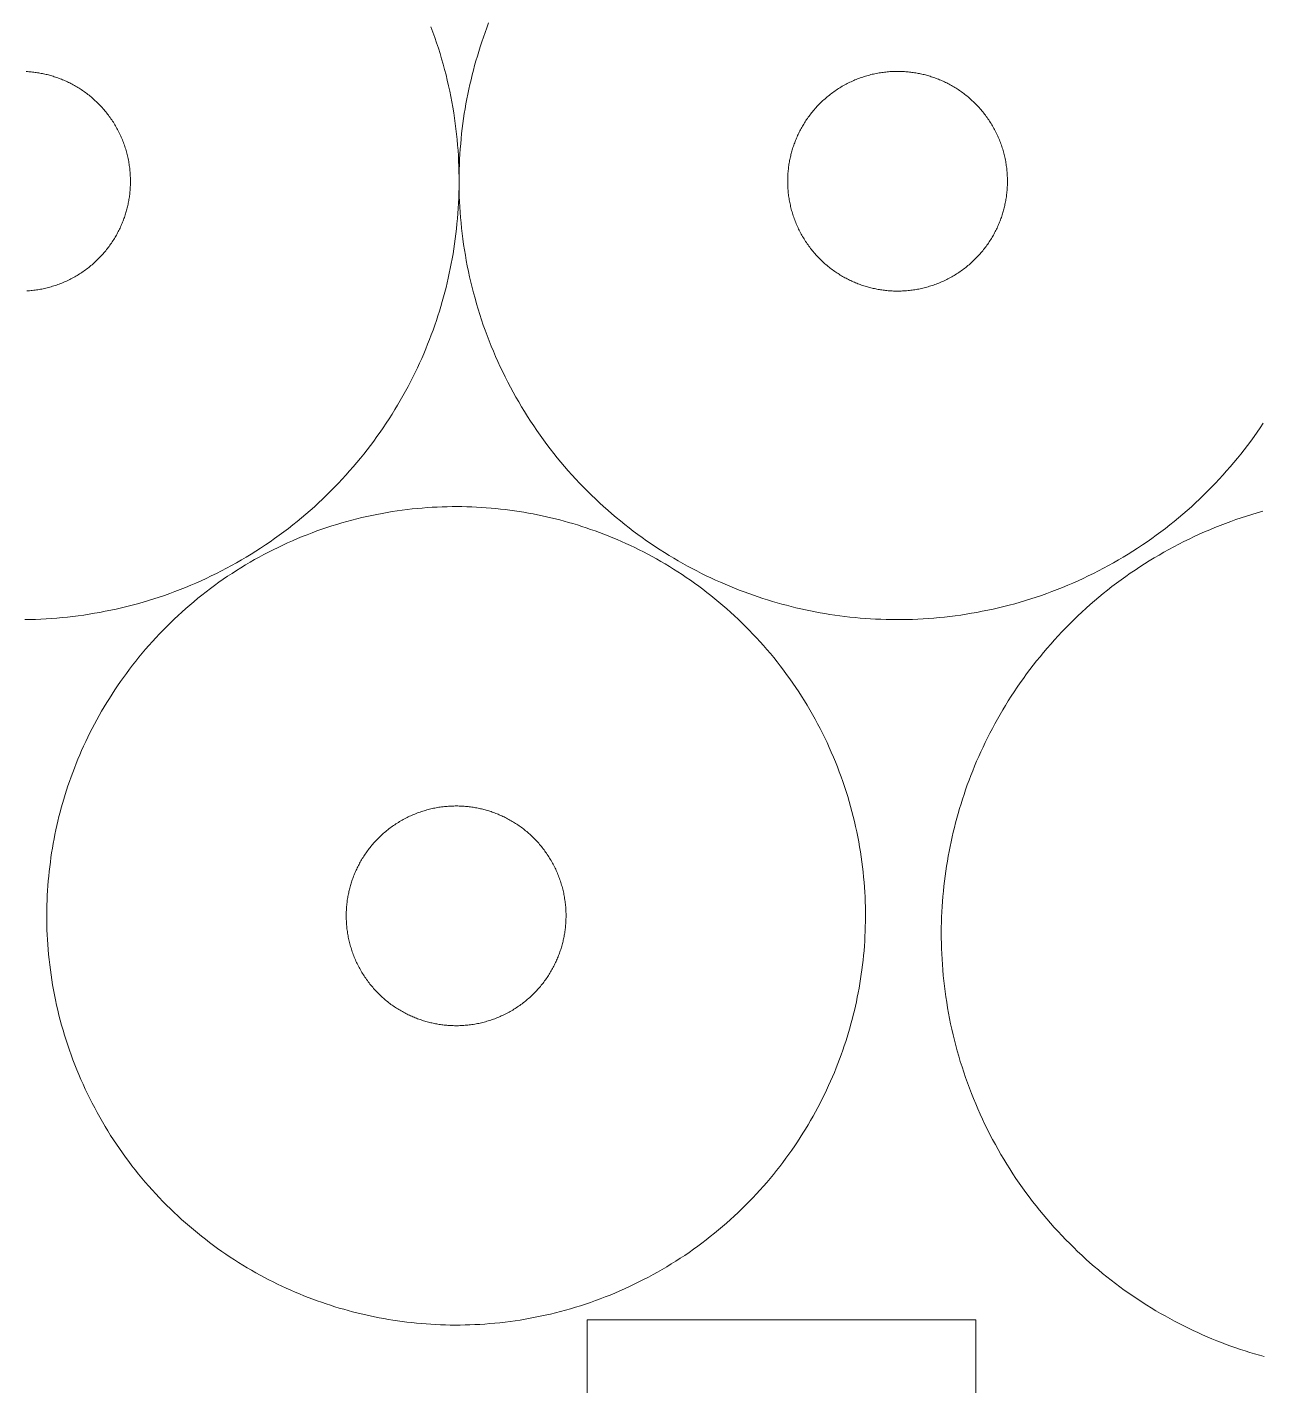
# Model space of a CAD drawing. Header units: inches. Extents: x -505 to 101, y 135 to 440.
# Drawn here: x -9.4 to 54.1, y 313.8 to 383.7 of the extents above; entities that cross this region are included whole.
import ezdxf

# ---------------------------------------------------------------- set-up
doc = ezdxf.new("R2010")
doc.units = ezdxf.units.IN
doc.header["$MEASUREMENT"] = 0
doc.layers.add('Capa 1', color=7, linetype='Continuous')

msp = doc.modelspace()

# ---------------------------------------------------------------- linework, layer by layer
at = {"layer": 'Capa 1', "color": 28, "lineweight": 9, "true_color": 0x11100b}
for points in [[(-9.567, 353.231), (-9.296, 353.236), (-9.024, 353.243), (-8.749, 353.254), (-8.474, 353.268), (-8.199, 353.286), (-7.924, 353.307), (-7.648, 353.332), (-7.37, 353.36), (-7.091, 353.391), (-6.816, 353.427), (-6.537, 353.465), (-6.258, 353.507), (-5.98, 353.553), (-5.705, 353.603), (-5.426, 353.656), (-5.147, 353.712), (-4.868, 353.772), (-4.59, 353.836), (-4.314, 353.904), (-4.036, 353.975), (-3.761, 354.05), (-3.482, 354.128), (-3.207, 354.21), (-2.932, 354.296), (-2.66, 354.385), (-2.385, 354.478), (-2.113, 354.575), (-1.842, 354.675), (-1.57, 354.779), (-1.302, 354.886), (-1.03, 354.998), (-0.766, 355.112), (-0.497, 355.23), (-0.233, 355.352), (0.028, 355.477), (0.293, 355.605), (0.55, 355.737), (0.811, 355.873), (1.065, 356.012), (1.323, 356.154), (1.577, 356.299), (1.827, 356.448), (2.078, 356.6), (2.325, 356.755), (2.568, 356.913), (2.812, 357.075), (3.055, 357.239), (3.291, 357.407), (3.528, 357.577), (3.764, 357.751), (3.997, 357.927), (4.226, 358.106), (4.452, 358.288), (4.674, 358.473), (4.897, 358.661), (5.115, 358.851), (5.334, 359.043), (5.546, 359.238), (5.757, 359.436), (5.965, 359.636), (6.17, 359.838), (6.371, 360.043), (6.572, 360.25), (6.766, 360.459), (6.96, 360.67), (7.151, 360.883), (7.338, 361.098), (7.521, 361.315), (7.701, 361.534), (7.881, 361.754), (8.054, 361.976), (8.227, 362.2), (8.393, 362.426), (8.558, 362.653), (8.721, 362.881), (8.879, 363.111), (9.035, 363.342), (9.186, 363.574), (9.334, 363.808), (9.479, 364.042), (9.62, 364.278), (9.758, 364.515), (9.895, 364.752), (10.026, 364.991), (10.156, 365.23), (10.28, 365.47), (10.403, 365.71), (10.52, 365.952), (10.636, 366.193), (10.749, 366.436), (10.858, 366.678), (10.964, 366.921), (11.067, 367.165), (11.165, 367.408), (11.261, 367.652), (11.352, 367.895), (11.444, 368.139), (11.529, 368.383), (11.613, 368.627), (11.695, 368.871), (11.769, 369.115), (11.843, 369.358), (11.917, 369.601), (11.984, 369.844), (12.047, 370.087), (12.111, 370.329), (12.171, 370.572), (12.227, 370.816), (12.28, 371.062), (12.333, 371.31), (12.383, 371.56), (12.428, 371.811), (12.471, 372.064), (12.513, 372.319), (12.552, 372.574), (12.587, 372.832), (12.619, 373.09), (12.651, 373.351), (12.675, 373.612), (12.7, 373.875), (12.721, 374.139), (12.739, 374.405), (12.756, 374.671), (12.767, 374.939), (12.774, 375.208), (12.781, 375.477), (12.785, 375.748), (12.781, 376.02), (12.778, 376.292), (12.77, 376.565), (12.76, 376.839), (12.746, 377.114), (12.728, 377.389), (12.707, 377.665), (12.682, 377.942), (12.654, 378.219), (12.622, 378.496), (12.587, 378.773), (12.548, 379.051), (12.506, 379.329), (12.46, 379.607), (12.411, 379.885), (12.358, 380.164), (12.301, 380.442), (12.241, 380.72), (12.178, 380.997), (12.111, 381.275), (12.037, 381.552), (11.963, 381.828), (11.885, 382.105), (11.804, 382.381), (11.716, 382.655), (11.628, 382.93), (11.536, 383.203), (11.437, 383.476), (11.338, 383.748)], [(14.305, 383.949), (14.213, 383.706), (14.122, 383.462), (14.037, 383.218), (13.952, 382.974), (13.875, 382.73), (13.797, 382.487), (13.723, 382.243), (13.652, 382), (13.582, 381.757), (13.518, 381.515), (13.455, 381.272), (13.399, 381.03), (13.342, 380.785), (13.286, 380.539), (13.233, 380.291), (13.187, 380.041), (13.137, 379.79), (13.095, 379.537), (13.053, 379.283), (13.014, 379.027), (12.979, 378.77), (12.947, 378.51), (12.915, 378.251), (12.891, 377.989), (12.866, 377.726), (12.845, 377.462), (12.827, 377.197), (12.813, 376.93), (12.799, 376.662), (12.792, 376.394), (12.785, 376.124), (12.785, 375.853), (12.785, 375.582), (12.788, 375.309), (12.795, 375.036), (12.806, 374.762), (12.82, 374.487), (12.838, 374.212), (12.859, 373.936), (12.883, 373.66), (12.912, 373.383), (12.943, 373.106), (12.979, 372.828), (13.017, 372.55), (13.06, 372.272), (13.106, 371.994), (13.155, 371.716), (13.208, 371.438), (13.264, 371.16), (13.324, 370.882), (13.388, 370.604), (13.458, 370.326), (13.529, 370.049), (13.603, 369.773), (13.681, 369.496), (13.762, 369.221), (13.85, 368.946), (13.938, 368.672), (14.03, 368.398), (14.129, 368.126), (14.227, 367.854), (14.333, 367.583), (14.439, 367.313), (14.552, 367.045), (14.665, 366.778), (14.785, 366.512), (14.905, 366.247), (15.028, 365.983), (15.159, 365.722), (15.289, 365.462), (15.427, 365.203), (15.564, 364.946), (15.706, 364.691), (15.854, 364.438), (16.002, 364.186), (16.154, 363.937), (16.309, 363.689), (16.468, 363.444), (16.626, 363.2), (16.792, 362.959), (16.961, 362.72), (17.131, 362.484), (17.304, 362.25), (17.48, 362.018), (17.66, 361.788), (17.84, 361.561), (18.027, 361.337), (18.214, 361.115), (18.404, 360.897), (18.595, 360.681), (18.792, 360.467), (18.99, 360.256), (19.188, 360.048), (19.392, 359.843), (19.597, 359.641), (19.801, 359.442), (20.013, 359.246), (20.221, 359.053), (20.436, 358.863), (20.652, 358.676), (20.867, 358.492), (21.086, 358.311), (21.308, 358.133), (21.53, 357.959), (21.752, 357.788), (21.978, 357.62), (22.207, 357.455), (22.433, 357.294), (22.662, 357.135), (22.895, 356.98), (23.128, 356.828), (23.361, 356.68), (23.597, 356.535), (23.83, 356.393), (24.067, 356.254), (24.306, 356.119), (24.543, 355.987), (24.783, 355.858), (25.023, 355.733), (25.262, 355.611), (25.506, 355.492), (25.746, 355.377), (25.989, 355.265), (26.233, 355.156), (26.476, 355.05), (26.719, 354.947), (26.963, 354.848), (27.206, 354.752), (27.45, 354.66), (27.693, 354.57), (27.936, 354.484), (28.18, 354.4), (28.423, 354.32), (28.667, 354.243), (28.91, 354.169), (29.154, 354.098), (29.397, 354.03), (29.64, 353.965), (29.88, 353.903), (30.124, 353.844), (30.371, 353.787), (30.614, 353.733), (30.864, 353.681), (31.111, 353.632), (31.365, 353.585), (31.616, 353.541), (31.87, 353.5), (32.127, 353.462), (32.385, 353.426), (32.642, 353.393), (32.904, 353.363), (33.165, 353.336), (33.429, 353.312), (33.694, 353.291), (33.959, 353.273), (34.223, 353.258), (34.491, 353.246), (34.759, 353.238), (35.031, 353.232), (35.302, 353.23), (35.574, 353.231), (35.846, 353.236), (36.117, 353.243), (36.392, 353.254), (36.668, 353.268), (36.943, 353.286), (37.218, 353.307), (37.493, 353.332), (37.772, 353.36), (38.051, 353.391), (38.326, 353.427), (38.605, 353.465), (38.883, 353.507), (39.162, 353.553), (39.437, 353.603), (39.716, 353.656), (39.994, 353.712), (40.273, 353.772), (40.552, 353.836), (40.827, 353.904), (41.106, 353.975), (41.381, 354.05), (41.66, 354.128), (41.935, 354.21), (42.21, 354.296), (42.482, 354.385), (42.757, 354.478), (43.028, 354.575), (43.3, 354.675), (43.572, 354.779), (43.84, 354.886), (44.111, 354.998), (44.376, 355.112), (44.644, 355.23), (44.909, 355.352), (45.17, 355.477), (45.434, 355.605), (45.692, 355.737), (45.953, 355.873), (46.207, 356.012), (46.464, 356.154), (46.718, 356.299), (46.969, 356.448), (47.219, 356.6), (47.466, 356.755), (47.71, 356.913), (47.953, 357.075), (48.196, 357.239), (48.433, 357.407), (48.669, 357.577), (48.906, 357.751), (49.138, 357.927), (49.368, 358.106), (49.593, 358.288), (49.816, 358.473), (50.038, 358.661), (50.257, 358.851), (50.475, 359.043), (50.687, 359.238), (50.899, 359.436), (51.107, 359.636), (51.311, 359.838), (51.513, 360.043), (51.714, 360.25), (51.908, 360.459), (52.102, 360.67), (52.292, 360.883), (52.479, 361.098), (52.663, 361.315), (52.843, 361.534), (53.022, 361.754), (53.195, 361.976), (53.368, 362.2), (53.534, 362.426), (53.7, 362.653), (53.862, 362.881), (54.021, 363.111), (54.176, 363.342)], [(-9.504, 381.45), (-9.437, 381.447), (-9.37, 381.442), (-9.306, 381.437), (-9.239, 381.431), (-9.172, 381.424), (-9.109, 381.417), (-9.042, 381.408), (-8.978, 381.4), (-8.915, 381.39), (-8.851, 381.379), (-8.788, 381.369), (-8.724, 381.357), (-8.661, 381.344), (-8.601, 381.331), (-8.537, 381.318), (-8.477, 381.304), (-8.417, 381.289)], [(-8.417, 381.289), (-8.354, 381.273), (-8.294, 381.257), (-8.234, 381.24), (-8.174, 381.222), (-8.11, 381.204), (-8.05, 381.184), (-7.99, 381.164), (-7.927, 381.143), (-7.867, 381.122), (-7.807, 381.099), (-7.743, 381.076), (-7.683, 381.052), (-7.623, 381.027), (-7.564, 381.001), (-7.5, 380.975), (-7.44, 380.948), (-7.38, 380.919), (-7.32, 380.89), (-7.26, 380.861), (-7.197, 380.83), (-7.137, 380.799), (-7.077, 380.767), (-7.02, 380.733), (-6.96, 380.699), (-6.9, 380.665), (-6.84, 380.629), (-6.78, 380.593), (-6.724, 380.556), (-6.664, 380.518), (-6.608, 380.479), (-6.551, 380.439), (-6.491, 380.399), (-6.435, 380.357), (-6.378, 380.315), (-6.322, 380.272), (-6.265, 380.229), (-6.212, 380.184), (-6.156, 380.139), (-6.103, 380.092), (-6.05, 380.046), (-5.994, 379.998), (-5.941, 379.949), (-5.891, 379.901), (-5.839, 379.85), (-5.786, 379.8), (-5.736, 379.748), (-5.687, 379.697), (-5.637, 379.644), (-5.588, 379.59), (-5.539, 379.536), (-5.493, 379.481), (-5.443, 379.426), (-5.398, 379.369), (-5.352, 379.312), (-5.309, 379.255), (-5.264, 379.197), (-5.221, 379.138), (-5.179, 379.079), (-5.136, 379.019), (-5.094, 378.959), (-5.055, 378.898), (-5.013, 378.836), (-4.974, 378.774), (-4.935, 378.712), (-4.9, 378.649), (-4.865, 378.585), (-4.826, 378.521), (-4.794, 378.457), (-4.759, 378.392), (-4.727, 378.327), (-4.695, 378.261), (-4.664, 378.195), (-4.632, 378.129), (-4.604, 378.062), (-4.572, 377.995), (-4.547, 377.928), (-4.519, 377.86), (-4.494, 377.792), (-4.466, 377.724), (-4.445, 377.656), (-4.42, 377.587), (-4.399, 377.519), (-4.378, 377.45), (-4.357, 377.381), (-4.336, 377.312), (-4.318, 377.242), (-4.3, 377.172), (-4.283, 377.103), (-4.265, 377.034), (-4.251, 376.964), (-4.237, 376.894), (-4.223, 376.824), (-4.212, 376.755), (-4.202, 376.685), (-4.191, 376.616), (-4.18, 376.546), (-4.17, 376.476), (-4.163, 376.407), (-4.156, 376.337), (-4.149, 376.268), (-4.145, 376.199), (-4.142, 376.13), (-4.138, 376.061), (-4.135, 375.992), (-4.131, 375.924), (-4.131, 375.856), (-4.131, 375.787), (-4.131, 375.72), (-4.131, 375.652), (-4.135, 375.585), (-4.138, 375.518), (-4.142, 375.451), (-4.145, 375.384), (-4.152, 375.318), (-4.156, 375.252), (-4.163, 375.187), (-4.17, 375.122), (-4.18, 375.057), (-4.188, 374.992), (-4.198, 374.928), (-4.209, 374.864), (-4.219, 374.801), (-4.23, 374.738), (-4.244, 374.675), (-4.258, 374.613), (-4.269, 374.551), (-4.286, 374.49), (-4.3, 374.429), (-4.314, 374.369), (-4.332, 374.308), (-4.35, 374.247), (-4.368, 374.186), (-4.385, 374.125), (-4.403, 374.064), (-4.424, 374.003), (-4.445, 373.942), (-4.466, 373.88), (-4.487, 373.819), (-4.512, 373.758), (-4.537, 373.697), (-4.561, 373.636), (-4.586, 373.575), (-4.614, 373.514), (-4.639, 373.453), (-4.667, 373.393), (-4.699, 373.332), (-4.727, 373.272), (-4.759, 373.212), (-4.791, 373.151), (-4.823, 373.092), (-4.854, 373.032), (-4.889, 372.972), (-4.925, 372.913), (-4.96, 372.854), (-4.995, 372.795), (-5.034, 372.736), (-5.069, 372.678), (-5.108, 372.62), (-5.151, 372.563), (-5.189, 372.505), (-5.232, 372.448), (-5.274, 372.392), (-5.316, 372.336), (-5.359, 372.28), (-5.404, 372.225), (-5.45, 372.17), (-5.496, 372.116), (-5.542, 372.062), (-5.592, 372.009), (-5.637, 371.956), (-5.687, 371.903), (-5.736, 371.851), (-5.789, 371.8), (-5.839, 371.749), (-5.891, 371.699), (-5.944, 371.65), (-5.997, 371.601), (-6.054, 371.552), (-6.107, 371.505), (-6.163, 371.458), (-6.22, 371.412), (-6.276, 371.366), (-6.332, 371.321), (-6.392, 371.277), (-6.449, 371.233), (-6.509, 371.191), (-6.569, 371.148), (-6.629, 371.107), (-6.689, 371.067), (-6.752, 371.027), (-6.816, 370.988), (-6.876, 370.95), (-6.939, 370.913), (-7.003, 370.876), (-7.066, 370.841), (-7.13, 370.806), (-7.197, 370.772), (-7.26, 370.739), (-7.327, 370.707), (-7.394, 370.675), (-7.458, 370.645), (-7.525, 370.615), (-7.592, 370.587), (-7.659, 370.559), (-7.729, 370.532), (-7.796, 370.506), (-7.864, 370.481), (-7.93, 370.457), (-8.001, 370.433), (-8.068, 370.411), (-8.139, 370.39), (-8.209, 370.369), (-8.276, 370.349), (-8.347, 370.33), (-8.414, 370.313), (-8.484, 370.296), (-8.555, 370.28), (-8.625, 370.265), (-8.692, 370.251), (-8.763, 370.237), (-8.834, 370.225), (-8.904, 370.213), (-8.971, 370.203), (-9.042, 370.193), (-9.112, 370.184), (-9.183, 370.176), (-9.25, 370.169), (-9.321, 370.163), (-9.391, 370.158), (-9.458, 370.153)], [(36.724, 381.289), (36.788, 381.273), (36.848, 381.257), (36.908, 381.24), (36.968, 381.222), (37.031, 381.204), (37.091, 381.184), (37.151, 381.164), (37.214, 381.143), (37.274, 381.122), (37.334, 381.099), (37.394, 381.076), (37.458, 381.052), (37.518, 381.027), (37.578, 381.001), (37.641, 380.975), (37.701, 380.948), (37.761, 380.919), (37.821, 380.89), (37.881, 380.861), (37.941, 380.83), (38.005, 380.799), (38.065, 380.767), (38.121, 380.733), (38.181, 380.699), (38.241, 380.665), (38.301, 380.629), (38.361, 380.593), (38.417, 380.556), (38.477, 380.518), (38.534, 380.479), (38.59, 380.439), (38.65, 380.399), (38.707, 380.357), (38.763, 380.315), (38.82, 380.272), (38.873, 380.229), (38.929, 380.184), (38.986, 380.139), (39.038, 380.092), (39.091, 380.046), (39.148, 379.998), (39.201, 379.949), (39.25, 379.901), (39.303, 379.85), (39.356, 379.8), (39.405, 379.748), (39.455, 379.697), (39.504, 379.644), (39.553, 379.59), (39.603, 379.536), (39.649, 379.481), (39.698, 379.426), (39.744, 379.369), (39.79, 379.312), (39.832, 379.255), (39.878, 379.197), (39.92, 379.138), (39.963, 379.079), (40.005, 379.019), (40.047, 378.959), (40.086, 378.898), (40.128, 378.836), (40.167, 378.774), (40.203, 378.712), (40.241, 378.649), (40.277, 378.585), (40.312, 378.521), (40.347, 378.457), (40.382, 378.392), (40.414, 378.327), (40.446, 378.261), (40.478, 378.195), (40.509, 378.129), (40.538, 378.062), (40.566, 377.995), (40.594, 377.928), (40.622, 377.86), (40.647, 377.792), (40.675, 377.724), (40.696, 377.656), (40.721, 377.587), (40.742, 377.519), (40.763, 377.45), (40.785, 377.381), (40.806, 377.312), (40.823, 377.242), (40.841, 377.172), (40.859, 377.103), (40.876, 377.034), (40.89, 376.964), (40.905, 376.894), (40.919, 376.824), (40.929, 376.755), (40.94, 376.685), (40.95, 376.616), (40.961, 376.546), (40.972, 376.476), (40.979, 376.407), (40.986, 376.337), (40.993, 376.268), (40.996, 376.199), (41, 376.13), (41.003, 376.061), (41.007, 375.992), (41.01, 375.924), (41.01, 375.856), (41.01, 375.787), (41.01, 375.72), (41.01, 375.652), (41.007, 375.585), (41.003, 375.518), (41, 375.451), (40.996, 375.384), (40.989, 375.318), (40.986, 375.252), (40.979, 375.187), (40.968, 375.122), (40.961, 375.057), (40.954, 374.992), (40.943, 374.928), (40.933, 374.864), (40.922, 374.801), (40.912, 374.738), (40.898, 374.675), (40.883, 374.613), (40.869, 374.551), (40.855, 374.49), (40.841, 374.429), (40.827, 374.369), (40.809, 374.308), (40.792, 374.247), (40.774, 374.186), (40.756, 374.125), (40.739, 374.064), (40.718, 374.003), (40.696, 373.942), (40.675, 373.88), (40.654, 373.819), (40.629, 373.758), (40.605, 373.697), (40.58, 373.636), (40.555, 373.575), (40.527, 373.514), (40.502, 373.453), (40.474, 373.393), (40.443, 373.332), (40.414, 373.272), (40.382, 373.212), (40.351, 373.151), (40.319, 373.092), (40.287, 373.032), (40.252, 372.972), (40.217, 372.913), (40.181, 372.854), (40.146, 372.795), (40.107, 372.736), (40.072, 372.678), (40.033, 372.62), (39.991, 372.563), (39.952, 372.505), (39.91, 372.448), (39.867, 372.392), (39.825, 372.336), (39.783, 372.28), (39.737, 372.225), (39.691, 372.17), (39.645, 372.116), (39.599, 372.062), (39.55, 372.009), (39.504, 371.956), (39.455, 371.903), (39.405, 371.851), (39.352, 371.8), (39.303, 371.749), (39.25, 371.699), (39.197, 371.65), (39.144, 371.601), (39.088, 371.552), (39.035, 371.505), (38.978, 371.458), (38.922, 371.412), (38.866, 371.366), (38.809, 371.321), (38.749, 371.277), (38.693, 371.233), (38.633, 371.191), (38.573, 371.148), (38.513, 371.107), (38.449, 371.067), (38.389, 371.027), (38.326, 370.988), (38.266, 370.95), (38.202, 370.913), (38.139, 370.876), (38.075, 370.841), (38.008, 370.806), (37.945, 370.772), (37.881, 370.739), (37.814, 370.707), (37.747, 370.675), (37.684, 370.645), (37.617, 370.615), (37.55, 370.587), (37.483, 370.559), (37.412, 370.532), (37.345, 370.506), (37.278, 370.481), (37.207, 370.457), (37.14, 370.433), (37.073, 370.411), (37.003, 370.39), (36.932, 370.369), (36.865, 370.349), (36.795, 370.33), (36.724, 370.313), (36.657, 370.296), (36.587, 370.28), (36.516, 370.265), (36.449, 370.251), (36.378, 370.237), (36.308, 370.225), (36.237, 370.213), (36.167, 370.203), (36.1, 370.193), (36.029, 370.184), (35.959, 370.176), (35.892, 370.169), (35.821, 370.163), (35.75, 370.158), (35.683, 370.153), (35.613, 370.15), (35.546, 370.147), (35.475, 370.145), (35.408, 370.144), (35.341, 370.144), (35.274, 370.144), (35.204, 370.145), (35.137, 370.148), (35.07, 370.151), (35.003, 370.155), (34.939, 370.159), (34.872, 370.165), (34.805, 370.171), (34.738, 370.177), (34.675, 370.185), (34.611, 370.193), (34.544, 370.202), (34.48, 370.212), (34.417, 370.222), (34.353, 370.233), (34.29, 370.245), (34.23, 370.257), (34.167, 370.27), (34.103, 370.284), (34.043, 370.298), (33.983, 370.312), (33.923, 370.328), (33.86, 370.345), (33.8, 370.361), (33.74, 370.379), (33.68, 370.398), (33.616, 370.417), (33.556, 370.437), (33.496, 370.458), (33.433, 370.48), (33.373, 370.502), (33.313, 370.525), (33.249, 370.55), (33.189, 370.574), (33.129, 370.6), (33.066, 370.626), (33.006, 370.654), (32.946, 370.682), (32.886, 370.711), (32.826, 370.741), (32.766, 370.771), (32.706, 370.802), (32.646, 370.835), (32.586, 370.868), (32.526, 370.902), (32.466, 370.936), (32.406, 370.972), (32.35, 371.008), (32.29, 371.045), (32.23, 371.084), (32.173, 371.122), (32.117, 371.162), (32.057, 371.203), (32, 371.244), (31.944, 371.286), (31.888, 371.329), (31.835, 371.373), (31.778, 371.417), (31.722, 371.462), (31.669, 371.509), (31.616, 371.556), (31.563, 371.603), (31.51, 371.652), (31.457, 371.701), (31.404, 371.751), (31.355, 371.801), (31.302, 371.853), (31.253, 371.905), (31.203, 371.958), (31.154, 372.011), (31.104, 372.065), (31.059, 372.12), (31.013, 372.176), (30.963, 372.232), (30.918, 372.289), (30.875, 372.346), (30.829, 372.404), (30.787, 372.463), (30.745, 372.522), (30.702, 372.582), (30.66, 372.642), (30.621, 372.703), (30.579, 372.765), (30.54, 372.827), (30.505, 372.89), (30.466, 372.953), (30.431, 373.016), (30.395, 373.08), (30.36, 373.144), (30.325, 373.21), (30.293, 373.275), (30.261, 373.34), (30.23, 373.406), (30.198, 373.473), (30.17, 373.539), (30.141, 373.606), (30.113, 373.674), (30.085, 373.741), (30.06, 373.809), (30.036, 373.877), (30.011, 373.945), (29.986, 374.014), (29.965, 374.082), (29.944, 374.152), (29.923, 374.22), (29.901, 374.29), (29.884, 374.359), (29.866, 374.429), (29.848, 374.498), (29.834, 374.568), (29.817, 374.638), (29.803, 374.707), (29.792, 374.777), (29.778, 374.847), (29.767, 374.917), (29.757, 374.986), (29.746, 375.055), (29.739, 375.125), (29.729, 375.195), (29.722, 375.264), (29.718, 375.333), (29.711, 375.403), (29.707, 375.471), (29.704, 375.54), (29.7, 375.609), (29.697, 375.677), (29.697, 375.746), (29.697, 375.814), (29.697, 375.882), (29.7, 375.949), (29.7, 376.017), (29.704, 376.084), (29.707, 376.151), (29.711, 376.217), (29.718, 376.283), (29.725, 376.349), (29.732, 376.415), (29.739, 376.48), (29.746, 376.545), (29.757, 376.609), (29.764, 376.673), (29.774, 376.737), (29.785, 376.8), (29.799, 376.863), (29.81, 376.926), (29.824, 376.988), (29.838, 377.05), (29.852, 377.111), (29.866, 377.172), (29.88, 377.233), (29.898, 377.293), (29.916, 377.355), (29.933, 377.415), (29.951, 377.476), (29.968, 377.537), (29.99, 377.599), (30.011, 377.66), (30.032, 377.721), (30.057, 377.782), (30.078, 377.843), (30.102, 377.904), (30.127, 377.965), (30.152, 378.026), (30.18, 378.087), (30.208, 378.148), (30.237, 378.209), (30.265, 378.269), (30.293, 378.33), (30.325, 378.39), (30.357, 378.45), (30.388, 378.51), (30.42, 378.57), (30.455, 378.629), (30.491, 378.688), (30.526, 378.748), (30.561, 378.806), (30.6, 378.865), (30.635, 378.923), (30.674, 378.981), (30.716, 379.039), (30.755, 379.096), (30.797, 379.153), (30.84, 379.209), (30.882, 379.266), (30.924, 379.321), (30.97, 379.376), (31.016, 379.431), (31.062, 379.486), (31.108, 379.54), (31.157, 379.593), (31.203, 379.646), (31.253, 379.698), (31.305, 379.75), (31.355, 379.801), (31.404, 379.852), (31.457, 379.902), (31.51, 379.952), (31.563, 380), (31.619, 380.049), (31.672, 380.096), (31.729, 380.144), (31.785, 380.19), (31.842, 380.235), (31.898, 380.28), (31.958, 380.325), (32.015, 380.368), (32.075, 380.411), (32.134, 380.453), (32.194, 380.494), (32.258, 380.534), (32.318, 380.574), (32.382, 380.613), (32.441, 380.651), (32.505, 380.688), (32.568, 380.725), (32.632, 380.76), (32.699, 380.795), (32.762, 380.829), (32.83, 380.862), (32.893, 380.894), (32.96, 380.926), (33.027, 380.956), (33.094, 380.986), (33.161, 381.015), (33.228, 381.042), (33.295, 381.069), (33.362, 381.095), (33.429, 381.12), (33.5, 381.145), (33.567, 381.168), (33.637, 381.19), (33.704, 381.212), (33.775, 381.232), (33.842, 381.252), (33.913, 381.271), (33.983, 381.289), (34.05, 381.306), (34.121, 381.322), (34.191, 381.337), (34.262, 381.351), (34.329, 381.364), (34.399, 381.376), (34.47, 381.388), (34.54, 381.399), (34.608, 381.408), (34.678, 381.417), (34.749, 381.425), (34.816, 381.432), (34.886, 381.438), (34.957, 381.444), (35.024, 381.448), (35.094, 381.452), (35.161, 381.454), (35.232, 381.456), (35.299, 381.457), (35.366, 381.458), (35.436, 381.457), (35.504, 381.456), (35.57, 381.453), (35.638, 381.45), (35.705, 381.447), (35.772, 381.442), (35.835, 381.437), (35.902, 381.431), (35.969, 381.424), (36.033, 381.417), (36.096, 381.408), (36.163, 381.4), (36.227, 381.39), (36.29, 381.379), (36.354, 381.369), (36.417, 381.357), (36.481, 381.344), (36.541, 381.331), (36.604, 381.318), (36.664, 381.304), (36.724, 381.289)], [(17.741, 358.419), (17.512, 358.474), (17.286, 358.528), (17.053, 358.578), (16.824, 358.627), (16.591, 358.673), (16.355, 358.716), (16.118, 358.757), (15.882, 358.795), (15.642, 358.831), (15.402, 358.865), (15.162, 358.895), (14.919, 358.923), (14.676, 358.948), (14.429, 358.971), (14.182, 358.99), (13.935, 359.007), (13.684, 359.021), (13.437, 359.032), (13.183, 359.041), (12.933, 359.045), (12.679, 359.047), (12.428, 359.047), (12.174, 359.043), (11.917, 359.036), (11.663, 359.025), (11.405, 359.012), (11.148, 358.995), (10.89, 358.976), (10.633, 358.953), (10.375, 358.926), (10.114, 358.897), (9.857, 358.864), (9.595, 358.828), (9.338, 358.789), (9.077, 358.746), (8.819, 358.7), (8.558, 358.65), (8.297, 358.597), (8.04, 358.541), (7.779, 358.482), (7.521, 358.418), (7.264, 358.352), (7.003, 358.282), (6.745, 358.209), (6.488, 358.132), (6.234, 358.053), (5.976, 357.969), (5.722, 357.882), (5.464, 357.792), (5.214, 357.698), (4.96, 357.601), (4.71, 357.501), (4.459, 357.398), (4.209, 357.291), (3.958, 357.181), (3.711, 357.067), (3.468, 356.95), (3.221, 356.83), (2.981, 356.707), (2.738, 356.581), (2.498, 356.451), (2.261, 356.318), (2.025, 356.183), (1.789, 356.044), (1.556, 355.902), (1.323, 355.757), (1.097, 355.609), (0.868, 355.459), (0.642, 355.305), (0.42, 355.149), (0.198, 354.989), (-0.018, 354.827), (-0.237, 354.663), (-0.452, 354.496), (-0.663, 354.326), (-0.871, 354.153), (-1.08, 353.978), (-1.281, 353.801), (-1.485, 353.621), (-1.683, 353.439), (-1.88, 353.254), (-2.074, 353.068), (-2.265, 352.878), (-2.455, 352.688), (-2.639, 352.495), (-2.822, 352.299), (-3.002, 352.102), (-3.182, 351.903), (-3.355, 351.703), (-3.528, 351.5), (-3.697, 351.296), (-3.863, 351.09), (-4.025, 350.883), (-4.184, 350.674), (-4.343, 350.463), (-4.494, 350.251), (-4.646, 350.038), (-4.794, 349.823), (-4.939, 349.608), (-5.08, 349.391), (-5.218, 349.173), (-5.355, 348.954), (-5.486, 348.734), (-5.616, 348.513), (-5.743, 348.291), (-5.867, 348.069), (-5.987, 347.845), (-6.103, 347.621), (-6.216, 347.397), (-6.329, 347.172), (-6.435, 346.946), (-6.541, 346.72), (-6.643, 346.493), (-6.742, 346.266), (-6.837, 346.039), (-6.929, 345.812), (-7.017, 345.584), (-7.105, 345.357), (-7.19, 345.129), (-7.271, 344.901), (-7.348, 344.674), (-7.422, 344.446), (-7.493, 344.219), (-7.564, 343.992), (-7.631, 343.764), (-7.694, 343.538), (-7.754, 343.312), (-7.811, 343.085), (-7.867, 342.859), (-7.92, 342.63), (-7.969, 342.4), (-8.019, 342.169), (-8.064, 341.936), (-8.107, 341.701), (-8.149, 341.465), (-8.188, 341.228), (-8.223, 340.989), (-8.255, 340.748), (-8.287, 340.507), (-8.315, 340.264), (-8.34, 340.02), (-8.361, 339.774), (-8.382, 339.528), (-8.4, 339.28), (-8.414, 339.031), (-8.424, 338.781), (-8.431, 338.531), (-8.439, 338.279), (-8.439, 338.026), (-8.439, 337.773), (-8.435, 337.518), (-8.428, 337.263), (-8.417, 337.007), (-8.403, 336.751), (-8.386, 336.494), (-8.368, 336.237), (-8.343, 335.978), (-8.319, 335.72), (-8.29, 335.461), (-8.255, 335.202), (-8.22, 334.943), (-8.181, 334.683), (-8.139, 334.424), (-8.093, 334.164), (-8.043, 333.904), (-7.99, 333.644), (-7.934, 333.385), (-7.874, 333.126), (-7.811, 332.866), (-7.743, 332.608), (-7.673, 332.35), (-7.602, 332.092), (-7.525, 331.835), (-7.444, 331.578), (-7.359, 331.322), (-7.274, 331.067), (-7.183, 330.812), (-7.091, 330.558), (-6.992, 330.306), (-6.893, 330.054), (-6.791, 329.803), (-6.682, 329.554), (-6.572, 329.306), (-6.459, 329.058), (-6.343, 328.812), (-6.223, 328.568), (-6.1, 328.325), (-5.973, 328.084), (-5.842, 327.844), (-5.711, 327.605), (-5.574, 327.369), (-5.436, 327.134), (-5.295, 326.901), (-5.151, 326.67), (-5.002, 326.441), (-4.851, 326.214), (-4.695, 325.989), (-4.54, 325.766), (-4.382, 325.545), (-4.219, 325.326), (-4.054, 325.11), (-3.888, 324.896), (-3.718, 324.684), (-3.546, 324.475), (-3.369, 324.268), (-3.193, 324.063), (-3.013, 323.862), (-2.829, 323.662), (-2.646, 323.466), (-2.459, 323.271), (-2.272, 323.08), (-2.078, 322.892), (-1.887, 322.706), (-1.69, 322.523), (-1.496, 322.342), (-1.295, 322.165), (-1.094, 321.99), (-0.893, 321.818), (-0.688, 321.65), (-0.483, 321.484), (-0.275, 321.321), (-0.067, 321.161), (0.145, 321.004), (0.356, 320.85), (0.571, 320.7), (0.783, 320.552), (1.002, 320.407), (1.217, 320.266), (1.436, 320.127), (1.655, 319.991), (1.873, 319.859), (2.095, 319.73), (2.318, 319.603), (2.54, 319.48), (2.762, 319.36), (2.988, 319.243), (3.21, 319.129), (3.436, 319.018), (3.662, 318.91), (3.888, 318.806), (4.117, 318.704), (4.343, 318.605), (4.568, 318.51), (4.798, 318.417), (5.023, 318.328), (5.253, 318.241), (5.479, 318.157), (5.708, 318.077), (5.934, 317.999), (6.163, 317.924), (6.389, 317.852), (6.618, 317.783), (6.844, 317.717), (7.07, 317.653), (7.296, 317.593), (7.525, 317.535), (7.75, 317.48), (7.98, 317.427), (8.209, 317.376), (8.438, 317.328), (8.671, 317.281), (8.908, 317.238), (9.144, 317.197), (9.38, 317.159), (9.62, 317.123), (9.86, 317.09), (10.1, 317.059), (10.343, 317.031), (10.587, 317.005), (10.834, 316.983), (11.081, 316.963), (11.328, 316.947), (11.578, 316.933), (11.825, 316.922), (12.079, 316.914), (12.329, 316.909), (12.584, 316.906), (12.834, 316.907), (13.092, 316.911), (13.345, 316.918), (13.6, 316.929), (13.857, 316.942), (14.115, 316.959), (14.372, 316.978), (14.63, 317.001), (14.887, 317.028), (15.148, 317.057), (15.406, 317.09), (15.667, 317.126), (15.924, 317.165), (16.185, 317.208), (16.443, 317.254), (16.704, 317.304), (16.965, 317.357), (17.223, 317.413), (17.484, 317.473), (17.741, 317.535), (17.999, 317.602), (18.26, 317.672), (18.517, 317.745), (18.775, 317.821), (19.029, 317.902), (19.286, 317.985), (19.54, 318.072), (19.798, 318.162), (20.048, 318.255), (20.302, 318.353), (20.553, 318.453), (20.807, 318.556), (21.054, 318.663), (21.304, 318.773), (21.551, 318.887), (21.795, 319.004), (22.042, 319.124), (22.281, 319.247), (22.525, 319.373), (22.765, 319.503), (23.001, 319.635), (23.237, 319.771), (23.474, 319.91), (23.707, 320.052), (23.939, 320.197), (24.169, 320.344), (24.395, 320.496), (24.62, 320.649), (24.843, 320.806), (25.065, 320.965), (25.284, 321.127), (25.499, 321.292), (25.714, 321.459), (25.926, 321.629), (26.134, 321.801), (26.342, 321.976), (26.547, 322.153), (26.748, 322.333), (26.945, 322.516), (27.143, 322.7), (27.337, 322.886), (27.527, 323.075), (27.718, 323.266), (27.901, 323.46), (28.085, 323.655), (28.264, 323.852), (28.444, 324.051), (28.617, 324.251), (28.79, 324.454), (28.959, 324.658), (29.125, 324.864), (29.288, 325.072), (29.446, 325.281), (29.605, 325.491), (29.757, 325.703), (29.908, 325.916), (30.057, 326.131), (30.201, 326.346), (30.342, 326.563), (30.48, 326.781), (30.618, 327), (30.748, 327.22), (30.879, 327.441), (31.006, 327.663), (31.129, 327.885), (31.249, 328.109), (31.365, 328.333), (31.478, 328.558), (31.591, 328.783), (31.697, 329.008), (31.803, 329.234), (31.905, 329.461), (32.004, 329.688), (32.099, 329.915), (32.191, 330.142), (32.279, 330.37), (32.367, 330.597), (32.452, 330.825), (32.533, 331.053), (32.611, 331.28), (32.685, 331.508), (32.755, 331.735), (32.826, 331.963), (32.893, 332.189), (32.956, 332.416), (33.016, 332.643), (33.073, 332.869), (33.129, 333.095), (33.182, 333.324), (33.232, 333.554), (33.281, 333.785), (33.327, 334.018), (33.369, 334.253), (33.412, 334.489), (33.45, 334.726), (33.486, 334.965), (33.517, 335.205), (33.549, 335.447), (33.577, 335.69), (33.602, 335.934), (33.627, 336.179), (33.644, 336.426), (33.662, 336.674), (33.676, 336.923), (33.687, 337.172), (33.694, 337.423), (33.701, 337.675), (33.701, 337.928), (33.701, 338.181), (33.697, 338.436), (33.69, 338.691), (33.68, 338.947), (33.666, 339.203), (33.648, 339.46), (33.63, 339.718), (33.606, 339.976), (33.581, 340.234), (33.553, 340.493), (33.517, 340.752), (33.482, 341.011), (33.443, 341.271), (33.401, 341.531), (33.355, 341.79), (33.306, 342.05), (33.253, 342.31), (33.196, 342.569), (33.137, 342.829), (33.073, 343.087), (33.006, 343.346), (32.935, 343.604), (32.865, 343.862), (32.787, 344.12), (32.706, 344.376), (32.625, 344.632), (32.537, 344.888), (32.445, 345.142), (32.353, 345.396), (32.255, 345.649), (32.156, 345.9), (32.053, 346.151), (31.944, 346.4), (31.835, 346.649), (31.722, 346.896), (31.605, 347.141), (31.485, 347.386), (31.362, 347.629), (31.235, 347.87), (31.104, 348.11), (30.974, 348.348), (30.836, 348.585), (30.699, 348.82), (30.558, 349.052), (30.413, 349.284), (30.265, 349.513), (30.113, 349.74), (29.958, 349.965), (29.803, 350.188), (29.644, 350.409), (29.482, 350.628), (29.316, 350.844), (29.15, 351.058), (28.981, 351.27), (28.808, 351.479), (28.631, 351.686), (28.455, 351.89), (28.275, 352.092), (28.092, 352.292), (27.908, 352.488), (27.721, 352.682), (27.534, 352.874), (27.34, 353.063), (27.15, 353.249), (26.952, 353.432), (26.758, 353.612), (26.557, 353.789), (26.356, 353.964), (26.155, 354.135), (25.95, 354.304), (25.746, 354.47), (25.538, 354.633), (25.33, 354.793), (25.118, 354.95), (24.906, 355.103), (24.691, 355.254), (24.479, 355.402), (24.261, 355.547), (24.045, 355.689), (23.827, 355.827), (23.608, 355.963), (23.389, 356.095), (23.167, 356.224), (22.945, 356.351), (22.722, 356.474), (22.5, 356.594), (22.274, 356.711), (22.052, 356.825), (21.826, 356.936), (21.601, 357.044), (21.375, 357.148), (21.149, 357.25), (20.92, 357.349), (20.694, 357.444), (20.465, 357.537), (20.239, 357.626), (20.009, 357.713), (19.784, 357.796), (19.555, 357.877), (19.329, 357.955), (19.099, 358.03), (18.874, 358.102), (18.644, 358.171), (18.419, 358.237), (18.193, 358.301), (17.967, 358.361), (17.741, 358.419)], [(54.148, 358.805), (53.869, 358.727), (53.594, 358.645), (53.319, 358.559), (53.047, 358.47), (52.772, 358.376), (52.5, 358.28), (52.229, 358.18), (51.957, 358.076), (51.689, 357.969), (51.421, 357.857), (51.153, 357.743), (50.885, 357.625), (50.62, 357.503), (50.359, 357.378), (50.094, 357.25), (49.837, 357.118), (49.576, 356.982), (49.322, 356.844), (49.064, 356.701), (48.81, 356.556), (48.56, 356.407), (48.309, 356.255), (48.062, 356.1), (47.819, 355.942), (47.576, 355.78), (47.332, 355.616), (47.096, 355.448), (46.859, 355.278), (46.623, 355.104), (46.39, 354.928), (46.161, 354.749), (45.935, 354.567), (45.713, 354.382), (45.491, 354.195), (45.272, 354.004), (45.053, 353.812), (44.842, 353.617), (44.63, 353.419), (44.422, 353.219), (44.217, 353.017), (44.016, 352.812), (43.815, 352.605), (43.621, 352.397), (43.427, 352.185), (43.236, 351.972), (43.049, 351.757), (42.866, 351.54), (42.686, 351.321), (42.506, 351.101), (42.333, 350.879), (42.161, 350.654), (41.995, 350.429), (41.829, 350.202), (41.667, 349.974), (41.508, 349.744), (41.353, 349.513), (41.201, 349.281), (41.053, 349.047), (40.908, 348.813), (40.767, 348.577), (40.629, 348.34), (40.492, 348.102), (40.361, 347.864), (40.234, 347.625), (40.107, 347.385), (39.984, 347.144), (39.867, 346.903), (39.751, 346.661), (39.638, 346.419), (39.529, 346.177), (39.423, 345.934), (39.321, 345.691), (39.222, 345.447), (39.126, 345.203), (39.035, 344.959), (38.943, 344.715), (38.858, 344.472), (38.774, 344.228), (38.693, 343.984), (38.619, 343.74), (38.544, 343.497), (38.474, 343.254), (38.403, 343.011), (38.34, 342.768), (38.276, 342.526), (38.22, 342.284), (38.16, 342.039), (38.107, 341.792), (38.054, 341.544), (38.005, 341.295), (37.959, 341.044), (37.917, 340.791), (37.874, 340.537), (37.835, 340.281), (37.8, 340.023), (37.768, 339.764), (37.737, 339.504), (37.712, 339.243), (37.687, 338.98), (37.666, 338.716), (37.648, 338.45), (37.634, 338.184), (37.62, 337.916), (37.613, 337.648), (37.606, 337.378), (37.603, 337.107), (37.606, 336.835), (37.61, 336.563), (37.617, 336.29), (37.627, 336.016), (37.641, 335.741), (37.659, 335.466), (37.68, 335.19), (37.705, 334.913), (37.733, 334.636), (37.765, 334.359), (37.8, 334.082), (37.839, 333.804), (37.881, 333.526), (37.927, 333.248), (37.977, 332.969), (38.03, 332.691), (38.086, 332.413), (38.146, 332.135), (38.209, 331.857), (38.28, 331.58), (38.35, 331.303), (38.425, 331.026), (38.502, 330.75), (38.583, 330.475), (38.671, 330.2), (38.76, 329.925), (38.851, 329.652), (38.95, 329.379), (39.049, 329.108), (39.155, 328.837), (39.261, 328.567), (39.374, 328.299), (39.487, 328.031), (39.603, 327.765), (39.726, 327.501), (39.85, 327.237), (39.98, 326.975), (40.111, 326.716), (40.248, 326.457), (40.386, 326.2), (40.527, 325.944), (40.672, 325.691), (40.823, 325.44), (40.975, 325.19), (41.13, 324.943), (41.289, 324.697), (41.448, 324.454), (41.614, 324.213), (41.78, 323.974), (41.952, 323.737), (42.125, 323.503), (42.301, 323.271), (42.482, 323.042), (42.662, 322.815), (42.848, 322.591), (43.035, 322.369), (43.226, 322.15), (43.416, 321.934), (43.614, 321.721), (43.811, 321.51), (44.009, 321.302), (44.214, 321.097), (44.418, 320.895), (44.623, 320.696), (44.835, 320.5), (45.043, 320.306), (45.258, 320.117), (45.473, 319.929), (45.688, 319.746), (45.907, 319.565), (46.129, 319.387), (46.352, 319.212), (46.574, 319.041), (46.799, 318.873), (47.025, 318.709), (47.255, 318.547), (47.484, 318.389), (47.717, 318.233), (47.95, 318.082), (48.182, 317.933), (48.415, 317.788), (48.651, 317.647), (48.888, 317.508), (49.128, 317.373), (49.364, 317.241), (49.604, 317.112), (49.844, 316.987), (50.084, 316.865), (50.327, 316.746), (50.567, 316.63), (50.811, 316.518), (51.054, 316.409), (51.294, 316.304), (51.537, 316.201), (51.781, 316.102), (52.028, 316.006), (52.271, 315.913), (52.514, 315.824), (52.758, 315.737), (53.001, 315.654), (53.245, 315.574), (53.488, 315.497), (53.732, 315.423), (53.975, 315.352), (54.218, 315.284)], [(14.002, 343.465), (14.062, 343.449), (14.125, 343.433), (14.185, 343.416), (14.245, 343.399), (14.309, 343.38), (14.369, 343.361), (14.429, 343.341), (14.489, 343.319), (14.552, 343.298), (14.612, 343.275), (14.672, 343.252), (14.736, 343.228), (14.795, 343.204), (14.855, 343.178), (14.919, 343.151), (14.979, 343.124), (15.039, 343.096), (15.099, 343.067), (15.159, 343.037), (15.219, 343.007), (15.282, 342.975), (15.342, 342.943), (15.399, 342.91), (15.459, 342.876), (15.519, 342.841), (15.579, 342.805), (15.639, 342.769), (15.695, 342.732), (15.755, 342.694), (15.811, 342.655), (15.868, 342.615), (15.928, 342.575), (15.984, 342.534), (16.041, 342.492), (16.097, 342.449), (16.15, 342.405), (16.207, 342.36), (16.263, 342.315), (16.316, 342.269), (16.369, 342.222), (16.422, 342.175), (16.475, 342.126), (16.528, 342.077), (16.581, 342.027), (16.633, 341.976), (16.683, 341.925), (16.732, 341.873), (16.782, 341.82), (16.831, 341.767), (16.88, 341.712), (16.926, 341.658), (16.976, 341.602), (17.022, 341.546), (17.067, 341.489), (17.11, 341.432), (17.156, 341.373), (17.198, 341.315), (17.24, 341.256), (17.283, 341.196), (17.325, 341.135), (17.364, 341.074), (17.406, 341.012), (17.445, 340.951), (17.48, 340.888), (17.519, 340.825), (17.554, 340.761), (17.589, 340.697), (17.625, 340.633), (17.66, 340.568), (17.692, 340.503), (17.723, 340.437), (17.755, 340.372), (17.787, 340.305), (17.815, 340.238), (17.843, 340.171), (17.872, 340.104), (17.9, 340.037), (17.925, 339.968), (17.949, 339.9), (17.974, 339.832), (17.999, 339.764), (18.02, 339.695), (18.041, 339.626), (18.062, 339.557), (18.083, 339.488), (18.101, 339.419), (18.119, 339.349), (18.136, 339.28), (18.15, 339.21), (18.168, 339.14), (18.182, 339.07), (18.196, 339.001), (18.207, 338.931), (18.218, 338.862), (18.228, 338.792), (18.239, 338.722), (18.249, 338.652), (18.256, 338.583), (18.263, 338.514), (18.27, 338.444), (18.274, 338.375), (18.277, 338.306), (18.281, 338.237), (18.284, 338.169), (18.288, 338.1), (18.288, 338.032), (18.288, 337.964), (18.288, 337.896), (18.284, 337.828), (18.284, 337.761), (18.281, 337.694), (18.277, 337.627), (18.274, 337.56), (18.267, 337.495), (18.26, 337.429), (18.256, 337.363), (18.246, 337.298), (18.239, 337.233), (18.232, 337.169), (18.221, 337.104), (18.21, 337.04), (18.2, 336.977), (18.186, 336.914), (18.175, 336.852), (18.161, 336.789), (18.147, 336.728), (18.133, 336.666), (18.119, 336.606), (18.105, 336.545), (18.087, 336.484), (18.069, 336.423), (18.052, 336.362), (18.034, 336.301), (18.016, 336.241), (17.995, 336.179), (17.974, 336.118), (17.953, 336.057), (17.928, 335.996), (17.907, 335.935), (17.882, 335.874), (17.857, 335.812), (17.833, 335.751), (17.805, 335.691), (17.777, 335.63), (17.752, 335.569), (17.72, 335.509), (17.692, 335.448), (17.66, 335.388), (17.628, 335.328), (17.597, 335.268), (17.565, 335.208), (17.53, 335.149), (17.494, 335.089), (17.459, 335.03), (17.424, 334.971), (17.385, 334.913), (17.35, 334.854), (17.311, 334.796), (17.268, 334.739), (17.23, 334.682), (17.187, 334.625), (17.145, 334.568), (17.103, 334.512), (17.06, 334.457), (17.014, 334.401), (16.969, 334.346), (16.923, 334.292), (16.877, 334.238), (16.827, 334.185), (16.782, 334.132), (16.732, 334.08), (16.683, 334.028), (16.63, 333.976), (16.581, 333.926), (16.528, 333.875), (16.475, 333.826), (16.422, 333.777), (16.365, 333.729), (16.312, 333.681), (16.256, 333.634), (16.2, 333.588), (16.143, 333.542), (16.087, 333.498), (16.027, 333.453), (15.97, 333.41), (15.91, 333.367), (15.85, 333.325), (15.79, 333.284), (15.727, 333.243), (15.667, 333.204), (15.603, 333.165), (15.543, 333.127), (15.48, 333.089), (15.416, 333.053), (15.353, 333.017), (15.286, 332.982), (15.222, 332.949), (15.159, 332.915), (15.092, 332.883), (15.025, 332.852), (14.958, 332.822), (14.894, 332.792), (14.827, 332.763), (14.757, 332.735), (14.69, 332.708), (14.623, 332.682), (14.556, 332.657), (14.485, 332.633), (14.418, 332.61), (14.351, 332.587), (14.28, 332.566), (14.21, 332.545), (14.143, 332.526), (14.072, 332.507), (14.002, 332.489), (13.935, 332.472), (13.864, 332.456), (13.794, 332.441), (13.723, 332.427), (13.656, 332.413), (13.586, 332.401), (13.515, 332.39), (13.444, 332.379), (13.377, 332.369), (13.307, 332.361), (13.236, 332.353), (13.169, 332.346), (13.099, 332.339), (13.028, 332.334), (12.961, 332.33), (12.891, 332.326), (12.824, 332.323), (12.753, 332.321), (12.686, 332.32), (12.619, 332.32), (12.552, 332.321), (12.481, 332.322), (12.414, 332.324), (12.347, 332.327), (12.28, 332.331), (12.213, 332.335), (12.15, 332.341), (12.083, 332.347), (12.016, 332.353), (11.952, 332.361), (11.889, 332.369), (11.822, 332.378), (11.758, 332.388), (11.695, 332.398), (11.631, 332.409), (11.568, 332.421), (11.507, 332.433), (11.444, 332.446), (11.381, 332.46), (11.321, 332.474), (11.261, 332.489), (11.201, 332.504), (11.137, 332.521), (11.077, 332.538), (11.017, 332.556), (10.957, 332.574), (10.894, 332.593), (10.834, 332.614), (10.774, 332.634), (10.71, 332.656), (10.65, 332.678), (10.59, 332.702), (10.527, 332.726), (10.467, 332.751), (10.407, 332.776), (10.343, 332.803), (10.283, 332.83), (10.223, 332.858), (10.164, 332.887), (10.104, 332.917), (10.044, 332.948), (9.984, 332.979), (9.924, 333.011), (9.864, 333.044), (9.804, 333.078), (9.744, 333.113), (9.684, 333.148), (9.624, 333.185), (9.567, 333.222), (9.507, 333.26), (9.451, 333.299), (9.394, 333.338), (9.334, 333.379), (9.278, 333.42), (9.222, 333.463), (9.165, 333.505), (9.112, 333.549), (9.056, 333.593), (8.999, 333.639), (8.946, 333.685), (8.894, 333.732), (8.841, 333.779), (8.788, 333.828), (8.735, 333.877), (8.682, 333.927), (8.629, 333.978), (8.579, 334.029), (8.53, 334.081), (8.481, 334.134), (8.431, 334.188), (8.382, 334.242), (8.336, 334.297), (8.287, 334.352), (8.241, 334.408), (8.195, 334.465), (8.153, 334.523), (8.107, 334.581), (8.064, 334.64), (8.022, 334.699), (7.98, 334.759), (7.938, 334.819), (7.899, 334.88), (7.856, 334.941), (7.817, 335.004), (7.782, 335.066), (7.743, 335.129), (7.708, 335.193), (7.673, 335.257), (7.638, 335.321), (7.602, 335.386), (7.571, 335.451), (7.539, 335.517), (7.507, 335.582), (7.475, 335.649), (7.447, 335.715), (7.419, 335.782), (7.391, 335.85), (7.362, 335.918), (7.338, 335.985), (7.313, 336.053), (7.288, 336.122), (7.264, 336.19), (7.242, 336.259), (7.221, 336.328), (7.2, 336.397), (7.179, 336.466), (7.161, 336.536), (7.144, 336.605), (7.126, 336.675), (7.112, 336.744), (7.094, 336.814), (7.08, 336.884), (7.066, 336.953), (7.056, 337.023), (7.045, 337.093), (7.034, 337.163), (7.024, 337.232), (7.013, 337.302), (7.006, 337.371), (6.999, 337.44), (6.992, 337.51), (6.989, 337.579), (6.985, 337.648), (6.981, 337.717), (6.978, 337.785), (6.974, 337.854), (6.974, 337.922), (6.974, 337.99), (6.974, 338.058), (6.978, 338.126), (6.978, 338.193), (6.981, 338.26), (6.985, 338.327), (6.989, 338.393), (6.995, 338.46), (7.003, 338.525), (7.006, 338.591), (7.017, 338.656), (7.024, 338.721), (7.031, 338.786), (7.041, 338.85), (7.052, 338.913), (7.063, 338.977), (7.077, 339.04), (7.087, 339.103), (7.101, 339.165), (7.116, 339.226), (7.13, 339.288), (7.144, 339.348), (7.158, 339.409), (7.175, 339.47), (7.193, 339.531), (7.211, 339.592), (7.228, 339.653), (7.246, 339.714), (7.267, 339.775), (7.288, 339.836), (7.309, 339.897), (7.334, 339.958), (7.355, 340.019), (7.38, 340.08), (7.405, 340.141), (7.43, 340.202), (7.458, 340.264), (7.486, 340.324), (7.514, 340.385), (7.542, 340.446), (7.571, 340.506), (7.602, 340.566), (7.634, 340.626), (7.666, 340.686), (7.698, 340.746), (7.733, 340.806), (7.768, 340.865), (7.803, 340.924), (7.839, 340.983), (7.877, 341.041), (7.913, 341.099), (7.952, 341.157), (7.994, 341.215), (8.033, 341.272), (8.075, 341.329), (8.117, 341.386), (8.16, 341.442), (8.202, 341.497), (8.248, 341.553), (8.294, 341.608), (8.34, 341.662), (8.386, 341.716), (8.435, 341.77), (8.481, 341.822), (8.53, 341.875), (8.579, 341.926), (8.632, 341.978), (8.682, 342.028), (8.735, 342.079), (8.788, 342.128), (8.841, 342.177), (8.897, 342.225), (8.95, 342.273), (9.006, 342.32), (9.063, 342.366), (9.119, 342.412), (9.176, 342.457), (9.236, 342.501), (9.292, 342.544), (9.352, 342.587), (9.412, 342.629), (9.472, 342.67), (9.536, 342.711), (9.595, 342.751), (9.659, 342.789), (9.719, 342.828), (9.783, 342.865), (9.846, 342.901), (9.909, 342.937), (9.976, 342.971), (10.04, 343.006), (10.104, 343.038), (10.17, 343.071), (10.238, 343.102), (10.305, 343.133), (10.372, 343.162), (10.435, 343.191), (10.506, 343.219), (10.573, 343.245), (10.64, 343.272), (10.707, 343.297), (10.777, 343.321), (10.844, 343.344), (10.915, 343.367), (10.982, 343.388), (11.052, 343.409), (11.12, 343.428), (11.19, 343.447), (11.261, 343.465), (11.328, 343.482), (11.398, 343.498), (11.469, 343.513), (11.539, 343.527), (11.606, 343.54), (11.677, 343.553), (11.747, 343.564), (11.818, 343.575), (11.885, 343.584), (11.956, 343.593), (12.026, 343.601), (12.093, 343.609), (12.164, 343.614), (12.234, 343.62), (12.301, 343.624), (12.372, 343.628), (12.439, 343.631), (12.509, 343.632), (12.577, 343.634), (12.644, 343.634), (12.711, 343.633), (12.781, 343.632), (12.848, 343.63), (12.915, 343.627), (12.982, 343.623), (13.049, 343.618), (13.113, 343.613), (13.18, 343.607), (13.247, 343.6), (13.31, 343.593), (13.374, 343.585), (13.441, 343.576), (13.504, 343.566), (13.568, 343.556), (13.631, 343.545), (13.695, 343.533), (13.758, 343.521), (13.818, 343.508), (13.882, 343.494), (13.942, 343.48), (14.002, 343.465)], [(53.686, 233.071), (39.374, 233.071), (39.374, 228.971), (19.375, 228.971), (19.375, 233.071), (7.825, 233.071), (7.825, 313.071), (19.375, 313.071), (19.375, 317.171), (39.374, 317.171), (39.374, 313.071), (53.686, 313.071)]]:
    msp.add_lwpolyline(points, dxfattribs=at)

doc.saveas('drawing.dxf')
